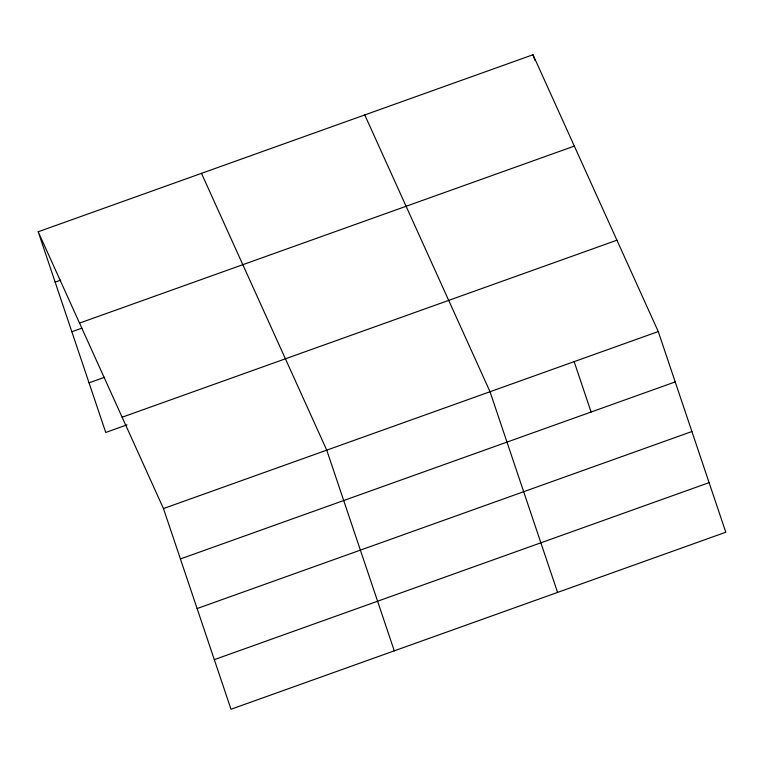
<?xml version="1.0" encoding="UTF-8"?>
<svg xmlns="http://www.w3.org/2000/svg" width="764" height="764" viewBox="0 0 764 764"><rect width="100%" height="100%" fill="white"/><g stroke="black" fill="none" stroke-linecap="round" stroke-linejoin="round"><path stroke-width="1.15" d="M38.2 231.769L532.995 54.75L658.262 331.547L725.8 532.231L231.005 709.25L163.467 508.566L38.2 231.769L105.738 432.453L126.986 424.851M55.151 282.145L60.748 280.149M79.532 323.105L574.337 146.096M71.845 331.748L81.91 328.148M89.044 382.85L104.706 377.254M122.125 417.22L616.92 240.202M163.467 508.566L658.262 331.547M180.419 558.942L675.214 381.924M197.112 608.545L691.907 431.526M214.312 659.647L709.107 482.628M364.762 114.934L490.03 391.731L557.567 592.415M201.486 173.352L326.744 450.149L394.281 650.832M532.995 54.75L534.886 60.346M574.146 361.639L591.097 412.016"/></g></svg>
